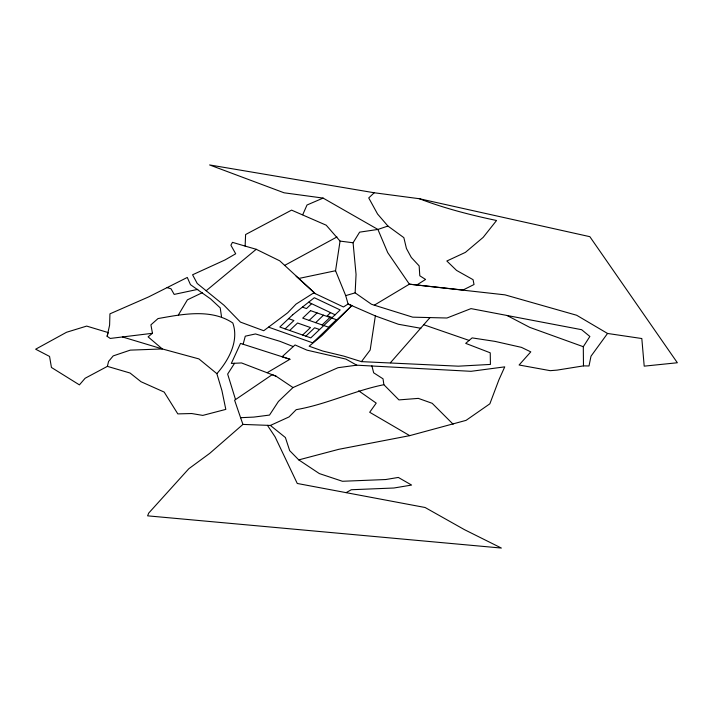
<?xml version="1.0" encoding="UTF-8"?>
<svg xmlns="http://www.w3.org/2000/svg" width="713" height="713" viewBox="0 0 713 713"><rect width="100%" height="100%" fill="white"/><g stroke="black" fill="none" stroke-linecap="round" stroke-linejoin="round"><path stroke-width="1.07" d="M245.138 246.092L232.456 242.349L230.896 245.227L235.691 253.783L224.969 259.969L192.572 274.781L197.234 283.489L223.989 305.235L240.424 322.089L263.73 330.734L287.633 312.829L296.055 304.103L314.175 292.615L279.746 260.833L256.234 249.292L245.138 246.092L245.602 234.532L291.572 210.13L326.215 225.201L340.056 241.092L335.556 270.735L345.707 295.619L348.087 304.005L351.803 305.645L322.107 335.404L309.139 346.206L322.731 351.028L343.711 356.099L361.438 361.634L458.361 366.179L490.419 364.423L490.241 352.819L465.696 343.363L472.113 337.891L494.947 341.375L521.479 347.374L530.784 351.874L519.091 365.003L550.231 370.671L557.111 370.118L583.484 365.885L589 365.974L590.997 356.197L607.547 333.461L641.816 338.532L644.204 366.152L677.35 362.757L589.847 236.68L419.351 198.722L374.218 192.76L209.613 164.944L284.059 192.795L323.105 198.089L377.908 229.443L387.72 252.616L409.378 284.175L504.956 294.852L576.683 315.262L607.547 333.461M355.145 292.856L356.054 274.398L353.078 242.768L359.619 232.153L377.908 229.443L387.925 226.048L403.852 237.652L406.437 248.489L411.294 257.455L419.155 265.896L419.797 275.779L425.572 279.451L416.811 284.986L409.378 284.175L374.289 305.182L371.482 304.255L355.145 292.856L345.707 295.619M313.711 292.909L343.443 306.973L348.087 304.005L375.35 315.912L370.172 350.038L361.438 361.634M243.142 344.245L245.272 336.188L255.486 333.942L279.968 341.331L293.257 346.571M107.387 366.366L108.572 361.429L113.198 355.903L130.274 350.128L162.332 348.951L198.918 358.915L216.859 373.665L221.93 390.635L225.816 409.387L202.786 415.403L191.672 413.531L177.813 413.896L164.177 392.079L141.022 381.731L130.06 373.024L107.387 366.366L85.132 378.255L79.41 384.877L51.434 367.462L49.562 356.438L35.65 349.201L66.532 332.267L86.674 326.091L108.126 332.561L107.128 336.322L110.23 338.443L152.457 333.292L150.915 324.834L158.028 318.568C182.296 314.264 210.941 308.364 232.812 322.989C239.211 341.099 228.659 360.234 216.859 373.665M107.128 336.331L109.606 325.119L109.936 313.845L148.669 296.893L187.287 277.446L190.478 284.656L210.602 298.916L220.219 307.882L221.502 316.625M302.74 214.693L307.009 205.005L323.105 198.089M234.559 363.282L227.652 374.084L235.531 399.574M178.366 315.012L187.394 299.843L202.26 292.722M583.484 365.885L583.296 346.705L589.865 336.474L581.612 329.691L470.999 308.613L446.953 318.007L412.711 317.16L374.289 305.182M390.403 362.774L430.001 317.579M292.99 387.56L278.426 401.472L269.514 415.073L253.864 417.087L240.584 417.693L234.604 400.207L272.197 374.673L276.011 376.161L292.99 387.56L337.998 367.703L356.732 365.181L471.035 371.313L504.751 366.856L498.931 379.762L489.858 403.808L466.07 420.358L409.717 435.643L338.862 449.297L298.765 459.894L289.683 450.643L285.396 437.532L270.379 425.438L242.937 424.413L209.747 453.343L188.82 468.726L148.705 513.093L147.609 515.838L501.364 548.056L464.52 529.688L425.091 507.496L297.268 483.467L275.066 436.828L267.446 425.331M285.12 328.889L293.908 320.529L288.605 318.666M311.617 303.693L306.492 308.569L302.392 307.125M289.692 330.493L297.553 323.016L310.503 327.552L302.642 335.03M309.184 320.387L317.044 312.909M315.654 322.659L323.524 315.182M305.841 336.153L314.629 327.793L319.584 329.531M330.565 312.651L327.214 315.832L332.169 317.57M322.133 324.932L329.994 317.454M351.803 305.645L312.677 342.837L268.534 327.142M374.218 192.76L368.737 197.938L377.569 214.025L387.925 226.048M206.164 290.744L256.234 249.292M152.457 333.292L148.09 336.857L162.332 348.951L122.449 336.946M267.17 372.703L289.941 359.254L240.513 343.408L231.324 363.434L241.547 362.944L276.011 376.161M346.117 492.647L351.304 489.733L393.915 488.004L411.588 485.063L398.326 477.434L385.786 479.528L342.436 481.275L319.335 473.575L298.765 459.894M284.621 265.414L336.982 236.957M270.379 425.438L289.05 416.927L296.225 409.654C326.411 404.458 353.978 390.715 383.87 384.708L398.932 399.904L418.335 398.38L432.176 403.3L453.12 424.226M197.795 289.362L174.186 294.407L171.013 288.792L167.1 287.615M296.136 276.225L298.658 278.498L335.556 270.735M416.811 284.986L463.013 290.039L474.02 284.523L473.075 279.683L456.561 270.414L446.837 261.011L465.393 252.384L483.182 237.358L496.551 220.495C470.384 214.987 444.342 208.303 419.351 198.722M340.056 241.092L353.078 242.768M420.884 328.292L398.362 324.255L375.35 315.912M289.941 359.254L282.107 356.741L295.039 344.949L307.027 350.163L345.957 359.102L356.732 365.181M423.959 324.816L469.172 340.44M583.296 346.705L529.804 327.392L507.344 315.645M308.577 302.25L335.092 314.789M409.717 435.643L369.69 412.266L376.214 403.121L358.675 390.813M298.658 278.498L315.289 293.658M240.584 417.693L242.937 424.413M371.883 365.822L373.665 372.801L383.033 378.826L383.87 384.708M292.713 314.763L279.808 327.026L310.797 337.891L340.181 309.95L314.317 297.722L292.713 314.763M310.574 310.645L302.704 318.123L328.604 327.205L336.474 319.727L310.574 310.645"/></g></svg>
